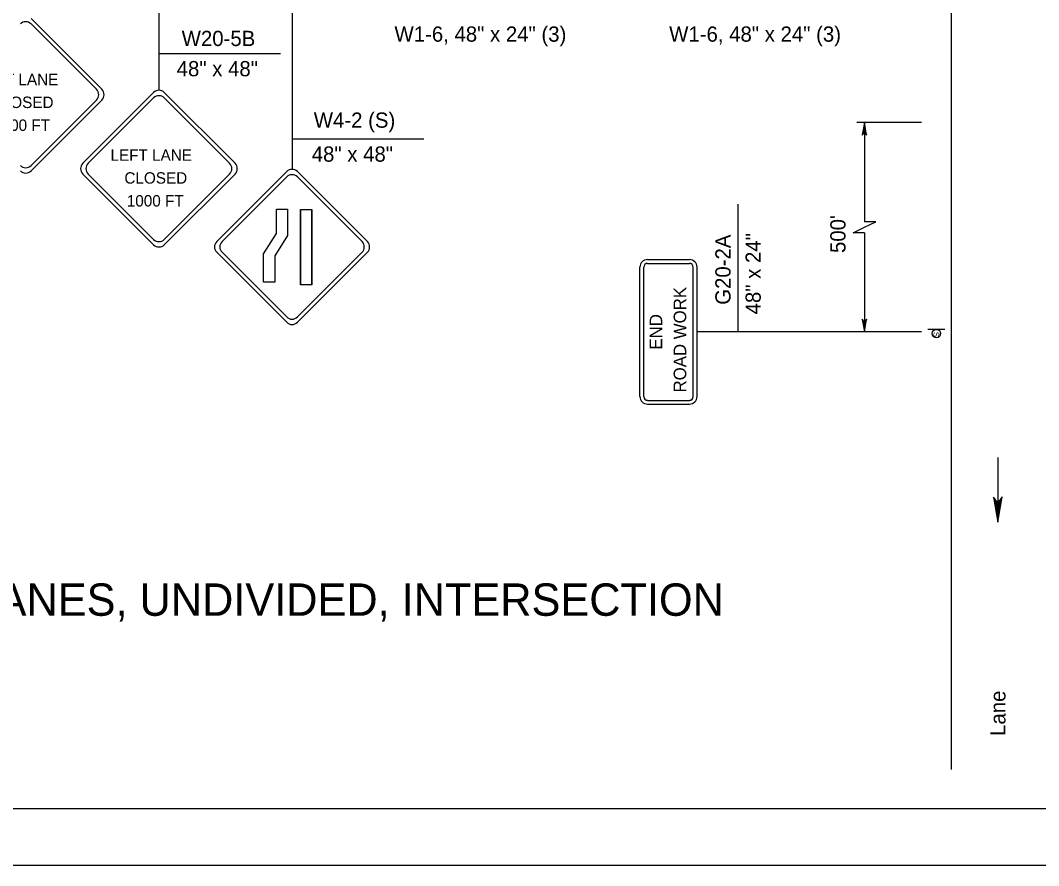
# Model space of a CAD drawing. Extents: x 499945 to 500993, y 499985 to 500645.
# Drawn here: x 500138.4 to 500405.8, y 499985 to 500207 of the extents above; entities that cross this region are included whole.
import ezdxf

# ---------------------------------------------------------------- set-up
doc = ezdxf.new("R2010")
doc.units = 0
for name, color, linetype in [('1', 7, 'Continuous'), ('24', 7, 'Continuous'), ('39', 7, 'Continuous'), ('41', 7, 'Continuous'), ('5', 7, 'Continuous'), ('56', 7, 'Continuous'), ('60', 7, 'Continuous')]:
    doc.layers.add(name, color=color, linetype=linetype)

msp = doc.modelspace()

# ---------------------------------------------------------------- linework, layer by layer
at = {"layer": '1'}
for p, q in [((500174.78, 500265.84), (500174.78, 500188.6)), ((500209.75, 500265.84), (500209.75, 500167.84)), ((500382.86, 500265.07), (500382.86, 500010.23)), ((500357.06, 500151.21), (500360.05, 500152.66)), ((500363.05, 500154.1), (500360.05, 500154.1)), ((500360.05, 500152.66), (500363.05, 500154.1)), ((500360.05, 500151.21), (500357.06, 500151.21)), ((500000, 500000), (500990, 500000)), ((500993, 499985), (499944.83, 499985))]:
    msp.add_line(p, q, dxfattribs=at)
at = {"layer": '24'}
msp.add_line((500395.1, 500092.17), (500395.1, 500080.24), dxfattribs=at)
for points in [[(500360.05, 500180.13), (500359.47, 500176.81), (500360.05, 500177.6), (500360.63, 500176.83), (500360.05, 500180.13), (500360.06, 500179.91), (500359.51, 500176.9), (500360.06, 500177.67), (500360.59, 500176.96), (500360.07, 500179.79), (500360.05, 500179.68), (500359.6, 500177.11), (500360.06, 500177.68), (500360.51, 500177.09), (500360.05, 500179.63), (500360.07, 500179.52), (500359.66, 500177.27), (500360.05, 500177.71), (500360.46, 500177.26), (500360.07, 500179.2), (500360.07, 500179.01), (500359.75, 500177.44), (500360.04, 500177.74), (500360.38, 500177.41), (500360.05, 500178.98), (500360.04, 500178.8), (500359.84, 500177.62), (500360.07, 500177.84), (500360.3, 500177.6), (500360.05, 500178.64), (500360.04, 500178.47), (500359.9, 500177.76), (500360.06, 500177.88), (500360.24, 500177.68), (500360.05, 500178.39), (500359.94, 500177.92), (500360.07, 500177.99), (500360.2, 500177.78), (500360.07, 500178.27), (500359.99, 500177.96), (500360.1, 500178.09), (500360.16, 500177.95), (500360.06, 500178.09), (500360.04, 500178.01)], [(500360.05, 500125.18), (500360.64, 500128.5), (500360.05, 500127.71), (500359.48, 500128.48), (500360.05, 500125.18), (500360.05, 500125.4), (500360.6, 500128.41), (500360.05, 500127.64), (500359.52, 500128.35), (500360.04, 500125.52), (500360.05, 500125.63), (500360.51, 500128.21), (500360.05, 500127.63), (500359.6, 500128.22), (500360.05, 500125.68), (500360.04, 500125.79), (500360.44, 500128.04), (500360.05, 500127.6), (500359.65, 500128.05), (500360.04, 500126.11), (500360.04, 500126.3), (500360.36, 500127.87), (500360.06, 500127.57), (500359.73, 500127.9), (500360.05, 500126.33), (500360.06, 500126.51), (500360.27, 500127.69), (500360.04, 500127.47), (500359.81, 500127.71), (500360.05, 500126.67), (500360.07, 500126.84), (500360.21, 500127.55), (500360.05, 500127.43), (500359.87, 500127.63), (500360.05, 500126.92), (500360.16, 500127.39), (500360.04, 500127.32), (500359.91, 500127.53), (500360.04, 500127.04), (500360.11, 500127.35), (500360.01, 500127.22), (500359.95, 500127.37), (500360.05, 500127.22), (500360.06, 500127.3)], [(500395.1, 500075.18), (500396.27, 500081.83), (500395.1, 500080.24), (500393.94, 500081.8), (500395.1, 500075.18), (500395.08, 500075.62), (500396.18, 500081.64), (500395.08, 500080.12), (500394.03, 500081.53), (500395.06, 500075.86), (500395.1, 500076.08), (500396.01, 500081.24), (500395.08, 500080.08), (500394.18, 500081.27), (500395.1, 500076.18), (500395.06, 500076.41), (500395.88, 500080.91), (500395.1, 500080.04), (500394.29, 500080.93), (500395.06, 500077.05), (500395.06, 500077.42), (500395.71, 500080.58), (500395.12, 500079.97), (500394.45, 500080.63), (500395.1, 500077.49), (500395.12, 500077.84), (500395.52, 500080.22), (500395.06, 500079.76), (500394.61, 500080.26), (500395.1, 500078.17), (500395.13, 500078.51), (500395.4, 500079.93), (500395.08, 500079.7), (500394.73, 500080.08), (500395.1, 500078.68), (500395.32, 500079.61), (500395.06, 500079.47), (500394.81, 500079.88), (500395.06, 500078.91), (500395.22, 500079.52), (500395.01, 500079.27), (500394.89, 500079.56), (500395.08, 500079.27), (500395.12, 500079.42)]]:
    msp.add_lwpolyline(points, dxfattribs=at)
at = {"layer": '41'}
msp.add_lwpolyline([(499944.83, 500645), (500993, 500645), (500993, 499985), (499944.83, 499985)], close=True, dxfattribs=at)
at = {"layer": '5'}
for p, q in [((500174.78, 500198.26), (500206.68, 500198.26)), ((500375.04, 500180.13), (500358.06, 500180.13)), ((500360.05, 500180.13), (500360.05, 500154.1)), ((500209.75, 500175.83), (500244.39, 500175.83)), ((500326.87, 500125.18), (500326.87, 500158.67)), ((500360.05, 500151.21), (500360.05, 500125.18)), ((500375.04, 500125.18), (500316.09, 500125.18))]:
    msp.add_line(p, q, dxfattribs=at)
at = {"layer": '56'}
for p, q in [((500141.22, 500207.44), (500159.79, 500188.87)), ((500141.22, 500206.02), (500158.38, 500188.87)), ((500154.79, 500169.44), (500173.36, 500188.01)), ((500156.2, 500169.44), (500173.36, 500186.6)), ((500176.19, 500188.01), (500194.76, 500169.44)), ((500176.19, 500186.6), (500193.35, 500169.44)), ((500141.22, 500168.88), (500158.38, 500186.04)), ((500141.22, 500167.47), (500159.79, 500186.04)), ((500154.79, 500166.62), (500173.36, 500148.04)), ((500156.2, 500166.62), (500173.36, 500149.46)), ((500176.19, 500149.46), (500193.35, 500166.62)), ((500176.19, 500148.04), (500194.76, 500166.62)), ((500208.35, 500167.26), (500189.97, 500148.87)), ((500208.35, 500165.86), (500191.36, 500148.87)), ((500229.54, 500148.87), (500211.15, 500167.26)), ((500228.14, 500148.87), (500211.15, 500165.86)), ((500208.35, 500127.69), (500189.97, 500146.07)), ((500208.35, 500129.09), (500191.36, 500146.07)), ((500228.14, 500146.07), (500211.15, 500129.09)), ((500229.54, 500146.07), (500211.15, 500127.69)), ((500303.1, 500144.16), (500314.09, 500144.16)), ((500301.1, 500108.19), (500301.1, 500142.16)), ((500302.1, 500108.19), (500302.1, 500142.16)), ((500303.1, 500143.16), (500314.09, 500143.16)), ((500315.09, 500108.19), (500315.09, 500142.16)), ((500316.09, 500108.19), (500316.09, 500142.16)), ((500376.7, 500125.84), (500381.19, 500125.84)), ((500303.1, 500107.19), (500314.09, 500107.19)), ((500303.1, 500106.19), (500314.09, 500106.19))]:
    msp.add_line(p, q, dxfattribs=at)
msp.add_circle((500378.95, 500124.71), 1.12, dxfattribs=at)
for centre, radius, start, end in [((500139.8, 500204.61), 2, 45, 135), ((500156.96, 500187.45), 2, 315, 45), ((500158.37, 500187.45), 2, 315, 45), ((500174.78, 500186.6), 2, 45, 135), ((500174.78, 500185.19), 2, 45, 135), ((500139.8, 500170.29), 2, 225, 315), ((500156.2, 500168.03), 2, 135, 225), ((500157.62, 500168.03), 2, 135, 225), ((500157.62, 500168.03), 2, 135, 225), ((500191.94, 500168.03), 2, 315, 45), ((500193.35, 500168.03), 2, 315, 45), ((500209.75, 500165.86), 1.98, 45, 135), ((500139.8, 500168.88), 2, 225, 315), ((500209.75, 500164.46), 1.98, 45, 135), ((500174.78, 500150.87), 2, 225, 315), ((500191.36, 500147.47), 1.98, 135, 225), ((500192.76, 500147.47), 1.98, 135, 225), ((500226.74, 500147.47), 1.98, 315, 45), ((500228.14, 500147.47), 1.98, 315, 45), ((500174.78, 500149.46), 2, 225, 315), ((500303.1, 500142.16), 2, 90, 180), ((500314.09, 500142.16), 2, 0, 90), ((500303.1, 500142.16), 0.999, 90, 180), ((500314.09, 500142.16), 0.999, 0, 90), ((500209.75, 500130.49), 1.98, 225, 315), ((500209.75, 500129.09), 1.98, 225, 315), ((500303.1, 500108.19), 2, 180, 270), ((500303.1, 500108.19), 0.999, 180, 270), ((500314.09, 500108.19), 2, 270, 0), ((500314.09, 500108.19), 0.999, 270, 0)]:
    msp.add_arc(centre, radius, start, end, dxfattribs=at)
at = {"layer": '60'}
for p, q in [((500174.78, 500188.6), (500174.78, 500188.6)), ((500209.75, 500167.84), (500209.75, 500167.84)), ((500139.8, 500166.88), (500139.8, 500166.88)), ((500174.78, 500147.46), (500174.78, 500147.46)), ((500209.75, 500127.11), (500209.75, 500127.11)), ((500301.1, 500125.18), (500301.1, 500125.18)), ((500316.09, 500125.18), (500316.09, 500125.18))]:
    msp.add_line(p, q, dxfattribs=at)
for points in [[(500208.58, 500157.38), (500208.58, 500150.46), (500205.2, 500145.12), (500205.2, 500138.2), (500202.23, 500138.2), (500202.23, 500145.64), (500205.62, 500150.98), (500205.62, 500157.38)], [(500211.97, 500137.53), (500211.97, 500157.31), (500211.97, 500157.31), (500211.97, 500137.53)], [(500214.94, 500157.31), (500214.94, 500137.53), (500211.97, 500137.53), (500211.97, 500157.31)], [(500214.94, 500157.31), (500214.94, 500137.53), (500214.94, 500137.53), (500214.94, 500157.31)]]:
    msp.add_lwpolyline(points, close=True, dxfattribs=at)
msp.add_circle((500378.95, 500124.71), 1.12, dxfattribs=at)

# ---------------------------------------------------------------- texts
at = {"layer": '1'}
for s, height, p in [('LEFT LANE', 3, (500126.96, 500189.95)), ('CLOSED', 3, (500130.61, 500183.95)), ('1500 FT', 3, (500131.24, 500177.95)), ('LEFT LANE', 3, (500162.06, 500170.09)), ('CLOSED', 3, (500165.71, 500164.09)), ('1000 FT', 3, (500166.34, 500158.09)), ('4 LANES, UNDIVIDED, INTERSECTION', 8.5, (500116.62, 500050.61))]:
    msp.add_text(s, height=height, dxfattribs=at).set_placement(p)
msp.add_text("500'", height=4, rotation=90, dxfattribs=at).set_placement((500355.09, 500145.88))
at = {"layer": '39'}
msp.add_text('W1-6, 48" x 24" (3)', height=4, dxfattribs=at).set_placement((500236.65, 500201.37))
for s, height, p in [('48" x 24"', 4, (500332.83, 500129.76)), ('ROAD WORK', 3.3, (500313.25, 500109.25)), ('END', 3.3, (500306.95, 500120.52))]:
    msp.add_text(s, height=height, rotation=90, dxfattribs=at).set_placement(p)
at = {"layer": '5'}
for s, p in [('W1-6, 48" x 24" (3)', (500308.78, 500201.37)), ('W20-5B', (500180.76, 500200.23)), ('48" x 48"', (500179.44, 500192.29)), ('W4-2 (S)', (500215.45, 500178.78)), ('48" x 48"', (500214.91, 500169.86))]:
    msp.add_text(s, height=4, dxfattribs=at).set_placement(p)
for s, p in [('G20-2A', (500324.9, 500132.28)), ('Lane', (500397.1, 500019.07))]:
    msp.add_text(s, height=4, rotation=90, dxfattribs=at).set_placement(p)
at = {"layer": '56'}
msp.add_text('S', height=1.5, rotation=270, dxfattribs=at).set_placement((500378.2, 500125.17))

doc.saveas('drawing.dxf')
